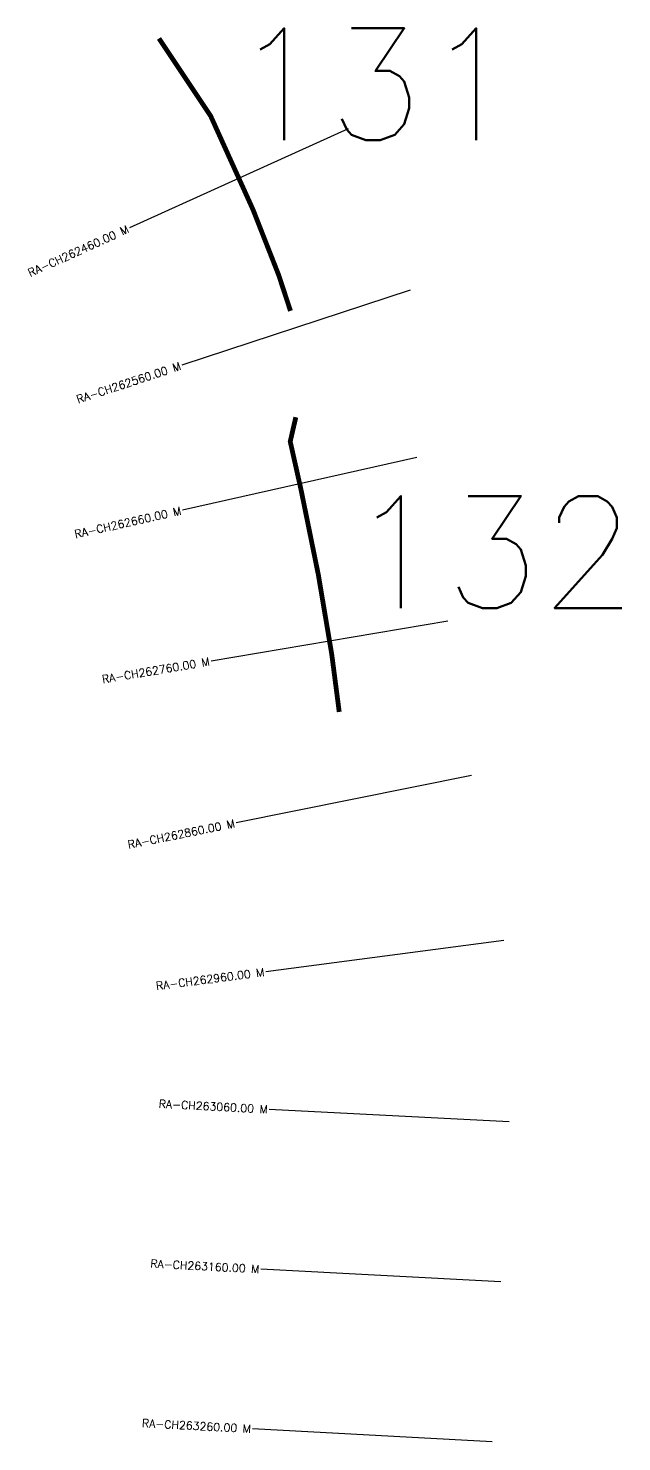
# Model space of a CAD drawing. Header units: metres. Extents: x 279450 to 282014, y 2032259 to 2034586.
# Drawn here: x 280739 to 281110, y 2033703 to 2034586 of the extents above; entities that cross this region are included whole.
import ezdxf
from ezdxf.enums import TextEntityAlignment as Align

# ---------------------------------------------------------------- set-up
doc = ezdxf.new("R2010")
doc.units = ezdxf.units.M
for name, color, linetype in [('CS', 134, 'Continuous'), ('CSMark', 6, 'Continuous'), ('NATURALLY PROTECTED', 3, 'Continuous')]:
    doc.layers.add(name, color=color, linetype=linetype)
doc.styles.get("Standard").update_dxf_attribs({"font": 'simplex.shx'})

msp = doc.modelspace()

# ---------------------------------------------------------------- linework, layer by layer
at = {"layer": 'CS'}
for p, q in [((280939.25, 2034522.95), (280802.58, 2034461.13)), ((280977.87, 2034422.14), (280835.37, 2034375.29)), ((280982.14, 2034317.5), (280835.78, 2034284.65)), ((281001.53, 2034215.31), (280853.62, 2034190.37)), ((281016.34, 2034118.9), (280869.31, 2034089.21)), ((281036.5, 2034015.68), (280887.76, 2033996.24)), ((281039.76, 2033902.34), (280889.96, 2033910.17)), ((281034.53, 2033802.47), (280884.74, 2033810.31)), ((281029.25, 2033702.53), (280879.47, 2033710.53))]:
    msp.add_line(p, q, dxfattribs=at)
at = {"layer": 'NATURALLY PROTECTED', "const_width": 3, "flags": 128}
for points in [[(280821.01, 2034579.43), (280853.23, 2034531.15), (280879.75, 2034472.5), (280895.83, 2034431.53), (280903.17, 2034409.19)], [(280906.51, 2034342.75), (280903.01, 2034327.57), (280909.71, 2034297.71), (280920.56, 2034244.43), (280928.95, 2034194.7), (280933.64, 2034158.58)]]:
    msp.add_lwpolyline(points, dxfattribs=at)

# ---------------------------------------------------------------- texts
at = {"char_height": 70, "attachment_point": 1}
for s, insert in [('131', (280866.3, 2034585.82)), ('132', (280939.16, 2034293.47))]:
    msp.add_mtext_dynamic_manual_height_columns(s, width=95.1725, gutter_width=1, heights=[0], dxfattribs=dict(at, insert=insert))
at = {"layer": 'CSMark'}
for s, rotation, p in [('RA-CH262460.00 M', 24.33703, (280801.67, 2034460.72)), ('RA-CH262560.00 M', 18.20037, (280834.42, 2034374.98)), ('RA-CH262660.00 M', 12.64798, (280834.8, 2034284.43)), ('RA-CH262760.00 M', 9.56995, (280852.63, 2034190.2)), ('RA-CH262860.00 M', 11.41643, (280868.33, 2034089.01)), ('RA-CH262960.00 M', 7.44748, (280886.77, 2033996.11)), ('RA-CH263060.00 M', 357.00508, (280888.96, 2033910.23)), ('RA-CH263160.00 M', 357.00508, (280883.74, 2033810.36)), ('RA-CH263260.00 M', 356.94358, (280878.47, 2033710.58))]:
    msp.add_text(s, height=5, rotation=rotation, dxfattribs=at).set_placement(p, align=Align.MIDDLE_RIGHT)

doc.saveas('drawing.dxf')
